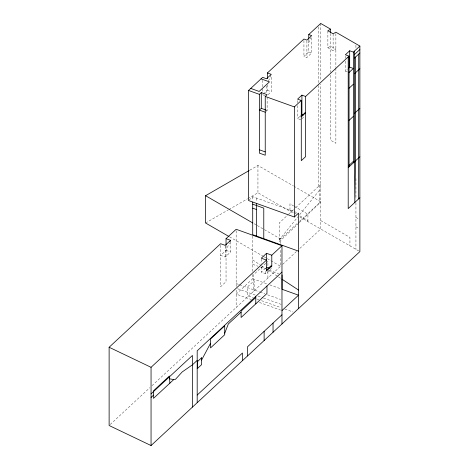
<?xml version="1.0" encoding="UTF-8"?>
<svg xmlns="http://www.w3.org/2000/svg" width="469" height="469" viewBox="0 0 469 469"><rect width="100%" height="100%" fill="white"/><g stroke="black" fill="none" stroke-linecap="round" stroke-linejoin="round"><path stroke-width="0.35" stroke-dasharray="2.35 1.76" d="M268.508 80.955L270.994 74.999M308.737 42.749L310.9 37.573M230.601 241.787L230.601 252.011L225.19 257.041L220.623 255.4L226.04 250.376L229.458 242.836M279.178 239.97L297.885 216.871M299.714 214.62L320.708 188.702M298.806 223.08L279.178 241.94L279.178 223.01L288.23 214.603M299.328 222.582L320.708 201.987M263.707 93.747L267.406 90.318L267.406 83.605M311.709 37.801L311.709 52.997L306.902 57.458L303.935 56.391L308.737 51.93L308.737 40.023M268.104 94.644L271.27 91.701L271.27 76.506M266.187 111.329L267.137 110.45L267.137 97.558M347.207 71.816L345.36 71.153L347.283 69.371M300.834 119.724L297.592 118.557L299.99 116.33M301.796 118.833L304.674 116.16M249.068 200.064L252.709 196.681L293.711 211.396M288.763 214.11L293.553 209.661M295.687 207.679L320.708 184.44M280.556 243.593L280.556 238.991L299.111 221.761M299.644 221.268L320.708 201.705L294.081 186.334M265.771 263.379L253.489 274.781L253.489 291.431M266.304 262.886L267.905 261.397L267.905 266.462M252.709 274.418L252.709 278.744L236.159 294.116L251.202 299.515M271.041 267.629L271.041 268.831L265.771 273.726L261.286 272.114L266.556 267.224M110.197 424.504L149.863 387.664M152.003 385.676L280.556 266.292L280.556 248.717M282.696 264.305L296.619 251.378M299.832 248.394L320.708 229.007L320.708 84.186M327.878 47.715L330.633 46.126L335.874 49.157L333.125 50.746L327.878 47.715L327.878 30.766M249.743 170.206L257.944 165.469L293.447 185.964M205.574 223.004L228.292 209.889M228.919 209.526L247.216 198.962M247.849 198.598L257.944 192.771L293.682 213.401M308.737 51.93L311.709 52.997M267.406 90.318L271.27 91.701M262.652 94.726L265.231 95.653M265.835 109.986L267.137 110.45M294.397 211.642L297.147 212.633M226.04 250.376L230.601 252.011M252.709 264.328L258.026 266.234M260.682 267.189L265.331 268.86M269.335 270.296L278.709 273.662M252.709 278.744L267.043 283.892M269.775 284.871L280.691 288.787M236.159 283.528L238.897 284.513M239.583 284.753L259.41 291.876M260.096 292.117L264.879 293.834M267.617 294.819L280.609 299.48M237.531 288.722L255.306 295.107M258.044 296.086L262.828 297.803M263.514 298.05L281.975 304.674M248.547 296.015L253.336 297.733M256.754 298.964L258.806 299.697M261.538 300.682L280.685 307.553M284.789 309.024L292.996 311.967M259.41 302.458L280.609 310.068M355.93 217.393L358.75 219.023M355.93 226.803L358.75 228.426M320.708 220.541L349.944 237.42L349.944 245.885M293.682 205.979L289.965 203.833L289.965 211.255M294.298 206.337L307.922 214.198L307.922 221.62M289.965 210.212L293.682 212.357M294.298 212.715L296.156 213.788M299.873 215.928L307.922 220.577M299.873 216.977L358.75 250.968M254.092 223.713L256.613 225.167M257.247 225.53L280.556 238.991M229.523 236.827L263.543 256.473M264.176 256.836L266.697 258.29M267.324 258.654L280.556 266.292M252.709 259.984L261.233 265.577M261.843 265.976L266.714 269.177M268.502 270.349L277.929 276.534M278.522 276.921L280.878 278.469M355.93 45.253L355.93 48.184M355.93 178.572L355.93 199.085M355.93 202.743L355.93 249.344M345.36 56.21L345.36 58.344M345.36 61.187L345.36 71.153M335.874 33.621L335.874 67.395M335.874 68.128L335.874 143.285L330.633 140.254L330.633 75.316M333.125 33.797L333.125 50.746M330.633 33.416L330.633 72.396M320.708 23.45L320.708 80.527M319.788 185.296L319.788 202.561M318.58 26.885L318.58 84.701M318.58 85.428L318.58 186.416M306.902 40.815L306.902 57.458M303.935 40.475L303.935 56.391M297.592 100.583L297.592 102.74M297.592 105.619L297.592 118.557M267.905 271.528L267.905 278.041M266.515 85.985L266.515 93.22M265.771 271.311L265.771 273.726M262.652 80.258L262.652 88.219M262.652 88.94L262.652 91.836M261.286 258.929L261.286 263.326M261.286 266.984L261.286 272.114M257.944 165.469L257.944 192.771M256.602 198.076L256.602 202.157M254.139 290.827L254.139 280.761L247.632 286.805L247.632 296.871M252.709 196.681L252.709 200.761M252.709 236.147L252.709 271.539M236.159 230.73L236.159 287.561M236.159 290.194L236.159 307.523M226.04 245.991L226.04 281.705L220.623 286.735L220.623 243.716M225.19 246.084L225.19 257.041"/><path stroke-width="0.7" d="M358.644 198.897L358.726 54.07M224.715 333.207L228.339 323.962L240.749 312.436L241.107 312.571M230.033 241.582L230.601 240.321L226.04 238.686L226.04 245.258M197.191 368.282L197.66 367.409M201.576 360.075L210.546 343.285M298.524 308.596L298.524 213.125L294.362 216.989L248.547 200.544L248.547 90.464L262.652 77.362L266.515 78.751L271.27 74.337L267.406 72.953L267.406 78.634M267.406 72.953L303.935 39.027L306.902 40.094L311.709 35.632L308.737 34.565L308.737 39.337M308.737 34.565L320.708 23.45L330.633 29.178L330.633 32.707M259.386 94.351L261.286 92.592L267.137 94.691L265.237 96.45L265.237 155.227L259.386 153.123L259.386 94.351L248.547 90.464M261.286 92.592L261.286 108.351L259.386 110.109L265.237 112.214M305.606 96.467L301.907 95.137L297.592 99.147L301.286 100.472L301.286 160.674L305.606 156.664L305.606 96.467L349.059 56.11L345.36 54.785L349.681 50.775L353.374 52.1L359.875 46.062L335.874 32.209L333.125 33.797L327.878 30.766L330.633 29.178M294.362 216.989L294.362 106.909L301.286 100.472M354.423 54.597L359.875 49.532M354.423 58.068L359.875 53.003M348.719 68.034L349.681 67.143L349.681 50.775M300.951 115.438L301.907 114.547L301.907 95.137M349.059 72.478L353.374 68.474L349.681 67.143M354.423 73.756L359.875 68.685M349.059 88.242L353.374 84.232M354.423 113.434L359.875 108.368M349.059 120.375L353.374 116.365M359.875 46.062L359.875 251.619L151.053 445.55L109.125 425.5L109.125 347.259L220.623 243.716L225.19 245.351L230.601 240.321M226.04 238.686L236.159 229.282L281.975 245.727L281.975 323.968M349.059 165.352L353.374 161.342M348.209 167.621L359.875 156.781M281.975 245.727L271.791 255.183L266.556 253.307L261.286 258.196L266.521 260.078L151.053 367.315L151.053 445.55M266.298 270.22L271.041 265.817L271.791 266.087L271.791 255.183M271.791 266.087L266.521 270.976L266.556 253.307M359.875 197.754L348.209 208.594L348.209 56.901M281.975 272.084L197.191 350.818L197.191 402.701M151.053 393.884L192.448 355.438L192.448 407.104M255.781 297.452L241.107 311.082L241.107 317.484L266.967 293.471L266.967 286.02M151.053 397.448L153.515 395.156M197.191 360.397L192.448 364.8L182.136 371.999L175.435 379.362L173.706 379.597L153.515 398.345L153.515 390.783L169.432 376.003L169.866 383.167M281.975 310.56L298.524 295.189L282.057 289.279L282.057 274.863M281.975 314.781L247.521 346.773L247.521 355.959M197.191 395.062L242.455 353.028L242.455 360.667M228.89 236.464L205.574 223.004L205.574 195.702L249.109 170.569M169.432 378.782L173.706 379.597M261.045 78.856L269.446 81.87L259.14 91.443L250.745 88.424M265.237 96.45L294.362 106.909M301.907 114.547L303.209 115.016M261.286 108.351L265.835 109.986M259.386 149.781L265.237 151.88M252.709 204.162L263.777 208.136L263.777 238.674M252.709 208.166L256.602 209.561M298.524 251.144L252.709 234.699L252.709 202.121M266.556 267.224L269.118 268.145M109.125 347.259L151.053 367.315M205.574 195.702L252.832 222.986M282.057 279.243L298.524 290.047M355.555 57.019L355.555 160.791L354.84 202.432L354.423 161.846L354.423 51.133M353.374 52.1L353.374 162.819M349.059 56.11L349.059 166.829M273.046 323.071L273.046 332.257M264.129 331.349L264.129 340.535M256.602 203.517L256.602 236.095M255.781 296.408L255.781 303.859M305.155 112.671L300.834 116.681L301.286 116.845L305.606 112.836L305.155 112.671M224.715 325.826L210.546 338.987L210.546 347.898L224.715 334.737L224.715 325.826M201.576 357.777L197.66 361.411L197.66 368.306L201.576 364.665L201.576 357.777"/></g></svg>
